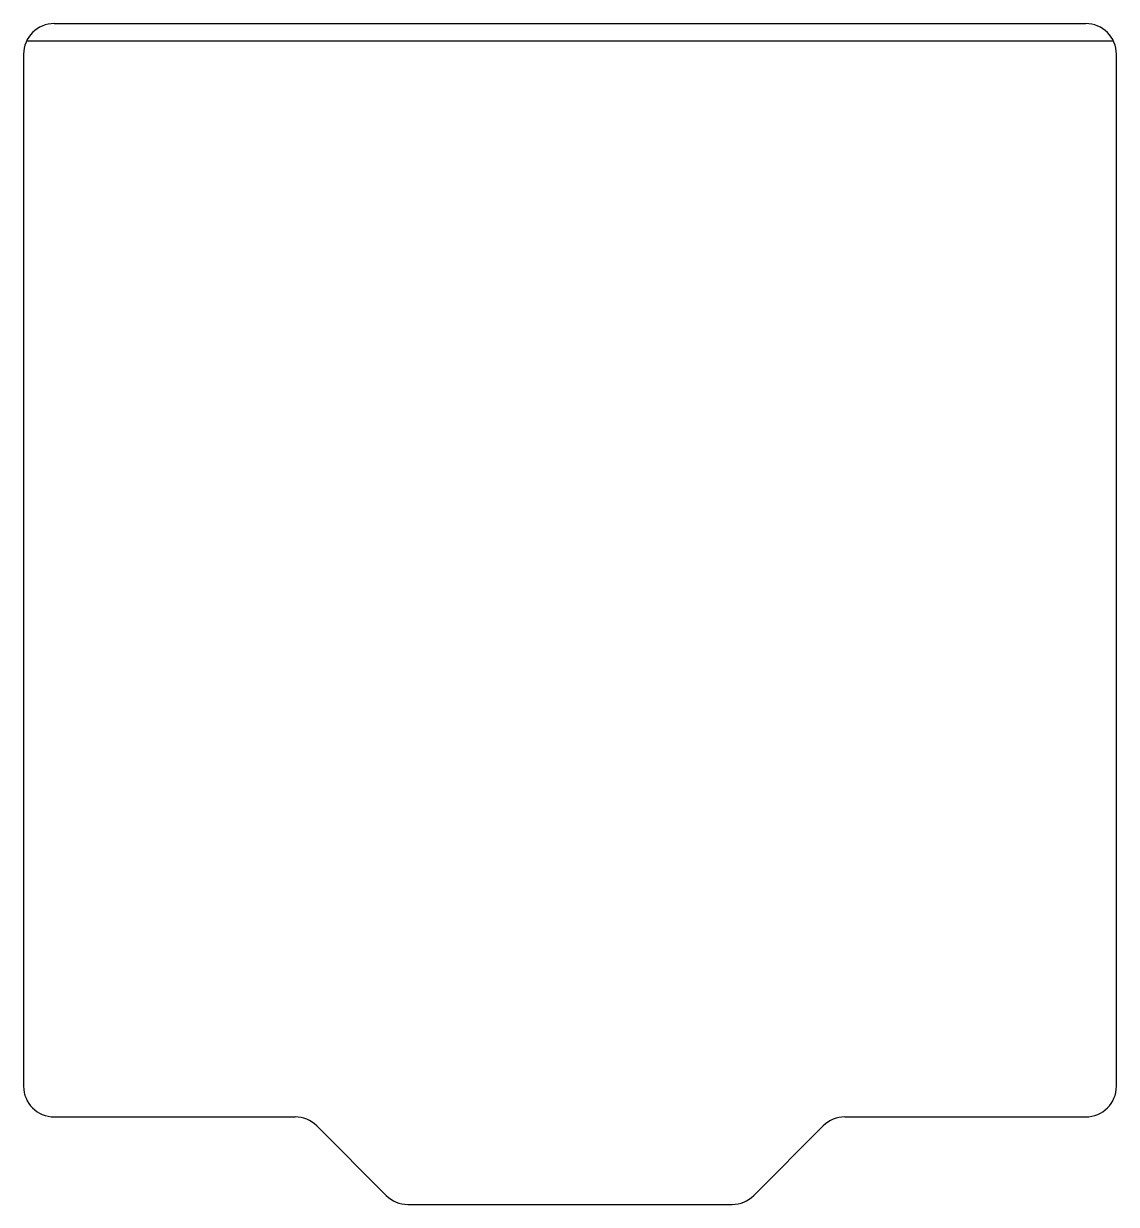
# Model space of a CAD drawing. Header units: millimetres. Extents: x -63 to 63, y -73 to 63.
import ezdxf

# ---------------------------------------------------------------- set-up
doc = ezdxf.new("R2010")
doc.units = ezdxf.units.MM

msp = doc.modelspace()

# ---------------------------------------------------------------- linework, layer by layer
at = {"color": 7, "linetype": 'Continuous', "lineweight": 25}
for p, q in [((-59, 62.5), (59, 62.5)), ((62.16, 60.5), (-62.16, 60.5)), ((-62.5, 59), (-62.5, -59)), ((62.5, -59), (62.5, 59)), ((-59, -62.5), (-31.45, -62.5)), ((31.45, -62.5), (59, -62.5)), ((-28.97, -63.53), (-21.03, -71.47)), ((21.03, -71.47), (28.97, -63.53)), ((-18.55, -72.5), (18.55, -72.5))]:
    msp.add_line(p, q, dxfattribs=at)
for centre, start, end in [((-59, 59), 90, 180), ((59, 59), 0, 90), ((-59, -59), 180, 270), ((59, -59), 270, 0), ((-31.45, -66), 45, 90), ((31.45, -66), 90, 135), ((-18.55, -69), 225, 270), ((18.55, -69), 270, 315)]:
    msp.add_arc(centre, 3.5, start, end, dxfattribs=at)

doc.saveas('drawing.dxf')
